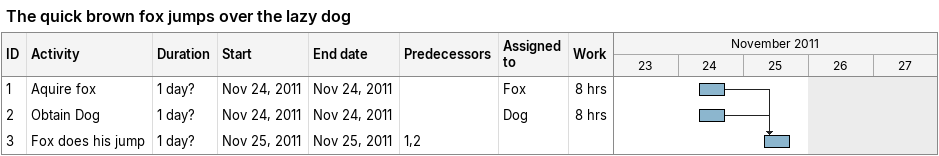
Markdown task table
The quick brown fox jumps over the lazy dog

| ID | Task | Duration | Start | Finish | Predecessors | Resources | Work (h) |
|---|---|---|---|---|---|---|---|
| 1 | Aquire fox | 1d? | 2011-11-24 | 2011-11-24 |  | Fox | 8 |
| 2 | Obtain Dog | 1d? | 2011-11-24 | 2011-11-24 |  | Dog | 8 |
| 3 | Fox does his jump | 1d? | 2011-11-25 | 2011-11-25 | 1, 2 |  |  |
